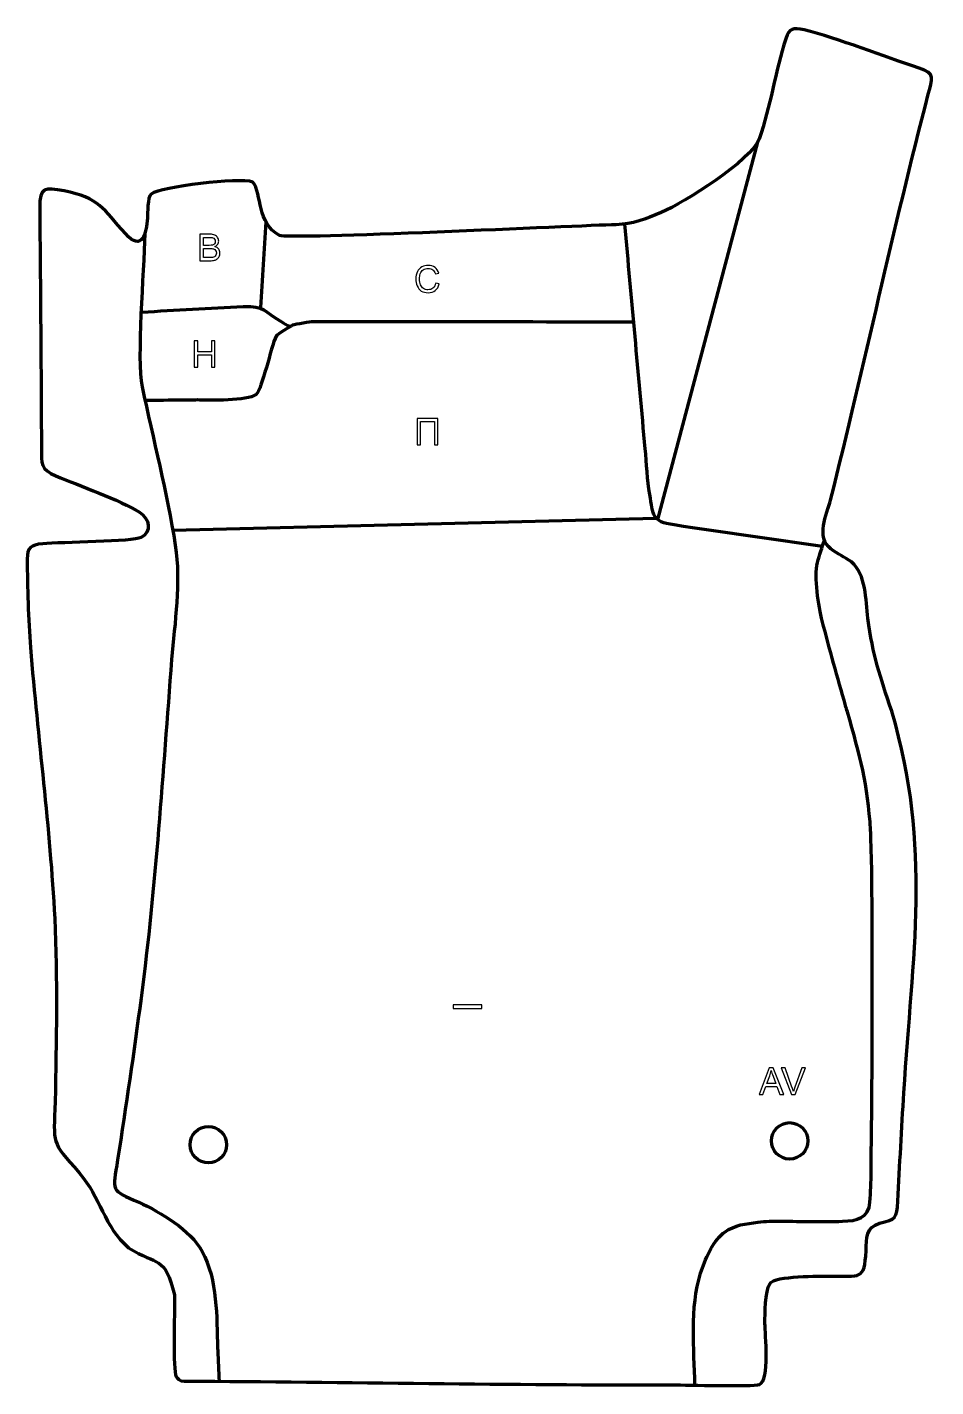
# Model space of a CAD drawing. Header units: millimetres. Extents: x -570 to 54, y -25 to 909.
import ezdxf

# ---------------------------------------------------------------- set-up
doc = ezdxf.new("R2010")
doc.units = ezdxf.units.MM
doc.header["$MEASUREMENT"] = 0
doc.layers.add('layer 2', color=7, linetype='Continuous')
doc.layers.add('layer 3', color=7, linetype='Continuous')

msp = doc.modelspace()

# ---------------------------------------------------------------- linework, layer by layer
at = {"layer": 'layer 2', "color": 142, "lineweight": 200}
for centre in [(-445.6774, 141.4498), (-46.6854, 144.0959)]:
    msp.add_ellipse(centre, major_axis=(0, 12.5), ratio=1, dxfattribs=at)
at = {"layer": 'layer 2', "color": 142, "lineweight": 158}
for points in [[(-137.2569, 570.8153), (-137.2569, 570.8153), (-68.6334, 829.9473), (-68.6334, 829.9473)], [(-406.1881, 775.1485), (-407.4612, 755.5562), (-408.7343, 735.9639), (-410.0074, 716.3716)], [(-470.1441, 563.4632), (-470.1441, 563.4632), (-138.2511, 571.6093), (-138.2511, 571.6093)]]:
    msp.add_open_spline(points, degree=3, dxfattribs=at)
for points, knots in [([(-489.3653, 766.9445), (-489.9067, 740.0424), (-495.2175, 681.4123), (-491.1339, 661.7637), (-491.1339, 661.7637), (-483.6963, 625.9745), (-473.9609, 589.0493), (-468.4401, 553.0541), (-468.4401, 553.0541), (-464.4745, 527.1983), (-468.8242, 500.3867), (-470.9347, 474.5055), (-470.9347, 474.5055), (-477.124, 396.4025), (-481.6234, 319.9482), (-491.922, 242.0979), (-491.922, 242.0979), (-496.8648, 204.7515), (-502.2929, 168.1874), (-508.0223, 130.9714), (-508.0223, 130.9714), (-511.3454, 109.385), (-513.3241, 110.3453), (-493.4556, 101.9934), (-493.4556, 101.9934), (-478.4952, 95.0862), (-458.2105, 83.1125), (-449.9008, 68.2038), (-449.9008, 68.2038), (-439.3543, 48.2611), (-440.0951, 23.5688), (-439.3531, 1.5862), (-439.3531, 1.5862), (-439.3531, 1.5862), (-439.2937, 0.0935), (-439.2937, 0.0935), (-439.2937, 0.0935), (-438.9996, -6.9402), (-438.7029, -13.9738), (-438.4018, -21.0072)], [0, 0, 0, 0, 0.09090909, 0.09090909, 0.09090909, 0.09090909, 0.18181818, 0.18181818, 0.18181818, 0.18181818, 0.27272727, 0.27272727, 0.27272727, 0.27272727, 0.36363636, 0.36363636, 0.36363636, 0.36363636, 0.45454545, 0.45454545, 0.45454545, 0.45454545, 0.54545455, 0.54545455, 0.54545455, 0.54545455, 0.63636364, 0.63636364, 0.63636364, 0.63636364, 0.72727273, 0.72727273, 0.72727273, 0.72727273, 0.81818182, 0.81818182, 0.81818182, 0.81818182, 1, 1, 1, 1]), ([(-24.1649, 552.1004), (-58.0742, 557.0913), (-92.1373, 561.8705), (-126.0067, 566.9825), (-126.0067, 566.9825), (-141.7206, 569.3543), (-140.0764, 573.6235), (-142.6922, 587.9196), (-142.6922, 587.9196), (-144.416, 597.3409), (-144.9643, 609.6062), (-145.8302, 619.2224), (-145.8302, 619.2224), (-150.4655, 670.6962), (-155.1502, 722.1663), (-159.8337, 773.6357)], [0, 0, 0, 0, 0.2, 0.2, 0.2, 0.2, 0.4, 0.4, 0.4, 0.4, 0.6, 0.6, 0.6, 0.6, 1, 1, 1, 1]), ([(-491.3205, 713.2165), (-468.1491, 714.4106), (-444.8798, 715.9555), (-421.7202, 716.9746), (-421.7202, 716.9746), (-406.7701, 717.6325), (-407.7943, 713.6896), (-395.8521, 706.6742), (-395.8521, 706.6742), (-393.7973, 705.4671), (-391.6978, 704.3196), (-389.6106, 703.1689)], [0, 0, 0, 0, 0.25, 0.25, 0.25, 0.25, 0.5, 0.5, 0.5, 0.5, 1, 1, 1, 1]), ([(-153.7153, 706.3131), (-153.7153, 706.3131), (-372.6547, 706.4696), (-373.9776, 706.4696), (-373.9776, 706.4696), (-375.3005, 706.4696), (-386.0161, 704.882), (-387.8682, 704.0883), (-387.8682, 704.0883), (-389.7203, 703.2946), (-398.1869, 698.0029), (-399.2453, 696.68), (-399.2453, 696.68), (-402.8526, 688.9805), (-408.8723, 660.0272), (-412.9675, 656.6385), (-412.9675, 656.6385), (-418.9466, 651.6909), (-444.7727, 652.8421), (-453.2495, 652.8078), (-453.2495, 652.8078), (-456.7327, 652.7937), (-460.2127, 652.771), (-463.6957, 652.7291), (-463.6957, 652.7291), (-472.1878, 652.6159), (-480.6798, 652.5028), (-489.1719, 652.3896)], [0, 0, 0, 0, 0.125, 0.125, 0.125, 0.125, 0.25, 0.25, 0.25, 0.25, 0.375, 0.375, 0.375, 0.375, 0.5, 0.5, 0.5, 0.5, 0.625, 0.625, 0.625, 0.625, 0.75, 0.75, 0.75, 0.75, 1, 1, 1, 1]), ([(-111.7643, -23.6651), (-112.1146, 1.3981), (-115.3604, 29.1682), (-107.7965, 53.2949), (-107.7965, 53.2949), (-104.8571, 62.6707), (-99.9275, 74.2335), (-92.2507, 80.6362), (-92.2507, 80.6362), (-92.2507, 80.6362), (-91.249, 81.4716), (-91.249, 81.4716), (-91.249, 81.4716), (-84.5041, 86.4094), (-76.5785, 87.2522), (-68.54, 88.2245), (-68.54, 88.2245), (-63.0882, 88.8489), (-57.8747, 89.0279), (-52.3945, 88.9751), (-52.3945, 88.9751), (-38.3526, 88.7544), (-24.4323, 88.4879), (-10.3844, 88.8841), (-10.3844, 88.8841), (-0.4514, 89.2087), (7.6191, 90.816), (8.4602, 102.0399), (8.4602, 102.0399), (9.4676, 115.4831), (9.234, 130.5467), (9.4355, 144.1656), (9.4355, 144.1656), (9.9325, 174.1433), (9.8755, 204.129), (9.9065, 234.11), (9.9065, 234.11), (9.9665, 272.9944), (10.2862, 313.0125), (9.1128, 351.8447), (9.1128, 351.8447), (9.0577, 353.6667), (8.9938, 355.4857), (8.8904, 357.3057), (8.8904, 357.3057), (6.8591, 389.1074), (1.7596, 408.4843), (-7.0891, 438.7314), (-7.0891, 438.7314), (-7.5081, 440.1639), (-7.9229, 441.597), (-8.3367, 443.0311), (-8.3367, 443.0311), (-13.8268, 462.35), (-19.2769, 481.6499), (-24.2968, 501.0987), (-24.2968, 501.0987), (-26.864, 511.1313), (-30.0809, 531.3332), (-27.6044, 541.1875), (-27.6044, 541.1875), (-26.3157, 546.3151), (-24.4159, 551.5129), (-22.7794, 556.5595)], [0, 0, 0, 0, 0.05882353, 0.05882353, 0.05882353, 0.05882353, 0.11764706, 0.11764706, 0.11764706, 0.11764706, 0.17647059, 0.17647059, 0.17647059, 0.17647059, 0.23529412, 0.23529412, 0.23529412, 0.23529412, 0.29411765, 0.29411765, 0.29411765, 0.29411765, 0.35294118, 0.35294118, 0.35294118, 0.35294118, 0.41176471, 0.41176471, 0.41176471, 0.41176471, 0.47058824, 0.47058824, 0.47058824, 0.47058824, 0.52941176, 0.52941176, 0.52941176, 0.52941176, 0.58823529, 0.58823529, 0.58823529, 0.58823529, 0.64705882, 0.64705882, 0.64705882, 0.64705882, 0.70588235, 0.70588235, 0.70588235, 0.70588235, 0.76470588, 0.76470588, 0.76470588, 0.76470588, 0.82352941, 0.82352941, 0.82352941, 0.82352941, 0.88235294, 0.88235294, 0.88235294, 0.88235294, 1, 1, 1, 1])]:
    msp.add_open_spline(points, degree=3, knots=knots, dxfattribs=at)
at = {"layer": 'layer 2', "color": 142}
for points, knots in [([(-451.4907, 748.4396), (-451.4907, 748.4396), (-451.4907, 766.626), (-451.4907, 766.626), (-451.4907, 766.626), (-451.4907, 766.626), (-444.6666, 766.626), (-444.6666, 766.626), (-444.6666, 766.626), (-443.278, 766.626), (-442.1647, 766.444), (-441.3222, 766.0757), (-441.3222, 766.0757), (-440.484, 765.7074), (-439.8279, 765.1401), (-439.3537, 764.3739), (-439.3537, 764.3739), (-438.8754, 763.6119), (-438.6383, 762.8118), (-438.6383, 761.9736), (-438.6383, 761.9736), (-438.6383, 761.1989), (-438.85, 760.4665), (-439.2691, 759.7807), (-439.2691, 759.7807), (-439.6882, 759.0949), (-440.3232, 758.5403), (-441.1741, 758.117), (-441.1741, 758.117), (-440.0734, 757.7953), (-439.2267, 757.2449), (-438.6383, 756.466), (-438.6383, 756.466), (-438.0456, 755.6913), (-437.7493, 754.7727), (-437.7493, 753.7143), (-437.7493, 753.7143), (-437.7493, 752.8592), (-437.9313, 752.0676), (-438.2912, 751.3352), (-438.2912, 751.3352), (-438.651, 750.6028), (-439.0955, 750.0398), (-439.6247, 749.6419), (-439.6247, 749.6419), (-440.1538, 749.2482), (-440.8185, 748.9476), (-441.6143, 748.7444), (-441.6143, 748.7444), (-442.4144, 748.5412), (-443.3923, 748.4396), (-444.5523, 748.4396), (-444.5523, 748.4396), (-444.5523, 748.4396), (-451.4907, 748.4396), (-451.4907, 748.4396)], [0, 0, 0, 0, 0.06666667, 0.06666667, 0.06666667, 0.06666667, 0.13333333, 0.13333333, 0.13333333, 0.13333333, 0.2, 0.2, 0.2, 0.2, 0.26666667, 0.26666667, 0.26666667, 0.26666667, 0.33333333, 0.33333333, 0.33333333, 0.33333333, 0.4, 0.4, 0.4, 0.4, 0.46666667, 0.46666667, 0.46666667, 0.46666667, 0.53333333, 0.53333333, 0.53333333, 0.53333333, 0.6, 0.6, 0.6, 0.6, 0.66666667, 0.66666667, 0.66666667, 0.66666667, 0.73333333, 0.73333333, 0.73333333, 0.73333333, 0.8, 0.8, 0.8, 0.8, 0.86666667, 0.86666667, 0.86666667, 0.86666667, 1, 1, 1, 1]), ([(-449.0777, 758.9806), (-449.0777, 758.9806), (-445.1449, 758.9806), (-445.1449, 758.9806), (-445.1449, 758.9806), (-444.0781, 758.9806), (-443.3119, 759.0526), (-442.8505, 759.1923), (-442.8505, 759.1923), (-442.2366, 759.3743), (-441.7752, 759.6791), (-441.4662, 760.1024), (-441.4662, 760.1024), (-441.1571, 760.5258), (-441.0005, 761.0549), (-441.0005, 761.6942), (-441.0005, 761.6942), (-441.0005, 762.2995), (-441.1444, 762.8329), (-441.4365, 763.2901), (-441.4365, 763.2901), (-441.7244, 763.7516), (-442.1393, 764.0691), (-442.6769, 764.2384), (-442.6769, 764.2384), (-443.2145, 764.4077), (-444.1374, 764.4924), (-445.4413, 764.4924), (-445.4413, 764.4924), (-445.4413, 764.4924), (-449.0777, 764.4924), (-449.0777, 764.4924), (-449.0777, 764.4924), (-449.0777, 764.4924), (-449.0777, 758.9806), (-449.0777, 758.9806)], [0, 0, 0, 0, 0.1, 0.1, 0.1, 0.1, 0.2, 0.2, 0.2, 0.2, 0.3, 0.3, 0.3, 0.3, 0.4, 0.4, 0.4, 0.4, 0.5, 0.5, 0.5, 0.5, 0.6, 0.6, 0.6, 0.6, 0.7, 0.7, 0.7, 0.7, 0.8, 0.8, 0.8, 0.8, 1, 1, 1, 1]), ([(-449.0777, 750.5732), (-449.0777, 750.5732), (-444.548, 750.5732), (-444.548, 750.5732), (-444.548, 750.5732), (-443.7691, 750.5732), (-443.223, 750.6028), (-442.9055, 750.6621), (-442.9055, 750.6621), (-442.3552, 750.7595), (-441.8895, 750.9246), (-441.517, 751.1574), (-441.517, 751.1574), (-441.1444, 751.3902), (-440.8396, 751.7289), (-440.5983, 752.1734), (-440.5983, 752.1734), (-440.357, 752.6179), (-440.2385, 753.1301), (-440.2385, 753.7101), (-440.2385, 753.7101), (-440.2385, 754.3917), (-440.4121, 754.9801), (-440.7634, 755.4839), (-440.7634, 755.4839), (-441.1106, 755.9876), (-441.5932, 756.339), (-442.2112, 756.5422), (-442.2112, 756.5422), (-442.8251, 756.7454), (-443.7141, 756.847), (-444.8698, 756.847), (-444.8698, 756.847), (-444.8698, 756.847), (-449.0777, 756.847), (-449.0777, 756.847), (-449.0777, 756.847), (-449.0777, 756.847), (-449.0777, 750.5732), (-449.0777, 750.5732)], [0, 0, 0, 0, 0.09090909, 0.09090909, 0.09090909, 0.09090909, 0.18181818, 0.18181818, 0.18181818, 0.18181818, 0.27272727, 0.27272727, 0.27272727, 0.27272727, 0.36363636, 0.36363636, 0.36363636, 0.36363636, 0.45454545, 0.45454545, 0.45454545, 0.45454545, 0.54545455, 0.54545455, 0.54545455, 0.54545455, 0.63636364, 0.63636364, 0.63636364, 0.63636364, 0.72727273, 0.72727273, 0.72727273, 0.72727273, 0.81818182, 0.81818182, 0.81818182, 0.81818182, 1, 1, 1, 1]), ([(-289.6491, 733.1236), (-289.6491, 733.1236), (-287.2361, 732.514), (-287.2361, 732.514), (-287.2361, 732.514), (-287.7399, 730.5371), (-288.6458, 729.0342), (-289.9539, 727.9971), (-289.9539, 727.9971), (-291.262, 726.9599), (-292.8622, 726.4392), (-294.7545, 726.4392), (-294.7545, 726.4392), (-296.7103, 726.4392), (-298.302, 726.8371), (-299.5297, 727.6372), (-299.5297, 727.6372), (-300.7574, 728.4331), (-301.6887, 729.5888), (-302.3279, 731.1001), (-302.3279, 731.1001), (-302.9672, 732.6156), (-303.2889, 734.237), (-303.2889, 735.9727), (-303.2889, 735.9727), (-303.2889, 737.865), (-302.9291, 739.516), (-302.2052, 740.9257), (-302.2052, 740.9257), (-301.4813, 742.3354), (-300.4526, 743.4064), (-299.1191, 744.1388), (-299.1191, 744.1388), (-297.7856, 744.8711), (-296.3166, 745.2352), (-294.7164, 745.2352), (-294.7164, 745.2352), (-292.8961, 745.2352), (-291.3678, 744.7738), (-290.1317, 743.8467), (-290.1317, 743.8467), (-288.8913, 742.9196), (-288.0277, 741.6199), (-287.5409, 739.9435), (-287.5409, 739.9435), (-287.5409, 739.9435), (-289.9031, 739.3847), (-289.9031, 739.3847), (-289.9031, 739.3847), (-290.3222, 740.7055), (-290.936, 741.6707), (-291.7361, 742.2719), (-291.7361, 742.2719), (-292.5362, 742.8772), (-293.5438, 743.1778), (-294.7587, 743.1778), (-294.7587, 743.1778), (-296.1515, 743.1778), (-297.3199, 742.8434), (-298.2555, 742.1745), (-298.2555, 742.1745), (-299.191, 741.5056), (-299.8514, 740.6039), (-300.2282, 739.4779), (-300.2282, 739.4779), (-300.6092, 738.3476), (-300.7997, 737.1834), (-300.7997, 735.9854), (-300.7997, 735.9854), (-300.7997, 734.4402), (-300.5753, 733.0898), (-300.1266, 731.9383), (-300.1266, 731.9383), (-299.6779, 730.7826), (-298.9794, 729.9232), (-298.0311, 729.3517), (-298.0311, 729.3517), (-297.0828, 728.7802), (-296.0584, 728.4966), (-294.9535, 728.4966), (-294.9535, 728.4966), (-293.6073, 728.4966), (-292.4727, 728.8861), (-291.5414, 729.6608), (-291.5414, 729.6608), (-290.6101, 730.4397), (-289.9793, 731.5912), (-289.6491, 733.1236)], [0, 0, 0, 0, 0.04347826, 0.04347826, 0.04347826, 0.04347826, 0.08695652, 0.08695652, 0.08695652, 0.08695652, 0.13043478, 0.13043478, 0.13043478, 0.13043478, 0.17391304, 0.17391304, 0.17391304, 0.17391304, 0.2173913, 0.2173913, 0.2173913, 0.2173913, 0.26086957, 0.26086957, 0.26086957, 0.26086957, 0.30434783, 0.30434783, 0.30434783, 0.30434783, 0.34782609, 0.34782609, 0.34782609, 0.34782609, 0.39130435, 0.39130435, 0.39130435, 0.39130435, 0.43478261, 0.43478261, 0.43478261, 0.43478261, 0.47826087, 0.47826087, 0.47826087, 0.47826087, 0.52173913, 0.52173913, 0.52173913, 0.52173913, 0.56521739, 0.56521739, 0.56521739, 0.56521739, 0.60869565, 0.60869565, 0.60869565, 0.60869565, 0.65217391, 0.65217391, 0.65217391, 0.65217391, 0.69565217, 0.69565217, 0.69565217, 0.69565217, 0.73913043, 0.73913043, 0.73913043, 0.73913043, 0.7826087, 0.7826087, 0.7826087, 0.7826087, 0.82608696, 0.82608696, 0.82608696, 0.82608696, 0.86956522, 0.86956522, 0.86956522, 0.86956522, 0.91304348, 0.91304348, 0.91304348, 0.91304348, 1, 1, 1, 1]), ([(-455.4361, 675.2822), (-455.4361, 675.2822), (-455.4361, 693.4686), (-455.4361, 693.4686), (-455.4361, 693.4686), (-455.4361, 693.4686), (-453.0231, 693.4686), (-453.0231, 693.4686), (-453.0231, 693.4686), (-453.0231, 693.4686), (-453.0231, 685.9756), (-453.0231, 685.9756), (-453.0231, 685.9756), (-453.0231, 685.9756), (-443.6251, 685.9756), (-443.6251, 685.9756), (-443.6251, 685.9756), (-443.6251, 685.9756), (-443.6251, 693.4686), (-443.6251, 693.4686), (-443.6251, 693.4686), (-443.6251, 693.4686), (-441.2121, 693.4686), (-441.2121, 693.4686), (-441.2121, 693.4686), (-441.2121, 693.4686), (-441.2121, 675.2822), (-441.2121, 675.2822), (-441.2121, 675.2822), (-441.2121, 675.2822), (-443.6251, 675.2822), (-443.6251, 675.2822), (-443.6251, 675.2822), (-443.6251, 675.2822), (-443.6251, 683.842), (-443.6251, 683.842), (-443.6251, 683.842), (-443.6251, 683.842), (-453.0231, 683.842), (-453.0231, 683.842), (-453.0231, 683.842), (-453.0231, 683.842), (-453.0231, 675.2822), (-453.0231, 675.2822), (-453.0231, 675.2822), (-453.0231, 675.2822), (-455.4361, 675.2822), (-455.4361, 675.2822)], [0, 0, 0, 0, 0.07692308, 0.07692308, 0.07692308, 0.07692308, 0.15384615, 0.15384615, 0.15384615, 0.15384615, 0.23076923, 0.23076923, 0.23076923, 0.23076923, 0.30769231, 0.30769231, 0.30769231, 0.30769231, 0.38461538, 0.38461538, 0.38461538, 0.38461538, 0.46153846, 0.46153846, 0.46153846, 0.46153846, 0.53846154, 0.53846154, 0.53846154, 0.53846154, 0.61538462, 0.61538462, 0.61538462, 0.61538462, 0.69230769, 0.69230769, 0.69230769, 0.69230769, 0.76923077, 0.76923077, 0.76923077, 0.76923077, 0.84615385, 0.84615385, 0.84615385, 0.84615385, 1, 1, 1, 1]), ([(-302.3999, 640.1554), (-302.3999, 640.1554), (-288.1251, 640.1554), (-288.1251, 640.1554), (-288.1251, 640.1554), (-288.1251, 640.1554), (-288.1251, 621.969), (-288.1251, 621.969), (-288.1251, 621.969), (-288.1251, 621.969), (-290.5381, 621.969), (-290.5381, 621.969), (-290.5381, 621.969), (-290.5381, 621.969), (-290.5381, 638.0218), (-290.5381, 638.0218), (-290.5381, 638.0218), (-290.5381, 638.0218), (-299.9869, 638.0218), (-299.9869, 638.0218), (-299.9869, 638.0218), (-299.9869, 638.0218), (-299.9869, 621.969), (-299.9869, 621.969), (-299.9869, 621.969), (-299.9869, 621.969), (-302.3999, 621.969), (-302.3999, 621.969), (-302.3999, 621.969), (-302.3999, 621.969), (-302.3999, 640.1554), (-302.3999, 640.1554)], [0, 0, 0, 0, 0.11111111, 0.11111111, 0.11111111, 0.11111111, 0.22222222, 0.22222222, 0.22222222, 0.22222222, 0.33333333, 0.33333333, 0.33333333, 0.33333333, 0.44444444, 0.44444444, 0.44444444, 0.44444444, 0.55555556, 0.55555556, 0.55555556, 0.55555556, 0.66666667, 0.66666667, 0.66666667, 0.66666667, 0.77777778, 0.77777778, 0.77777778, 0.77777778, 1, 1, 1, 1]), ([(-277.6663, 234.9183), (-277.6663, 234.9183), (-277.6663, 237.4231), (-277.6663, 237.4231), (-277.6663, 237.4231), (-277.6663, 237.4231), (-258.0871, 237.4231), (-258.0871, 237.4231), (-258.0871, 237.4231), (-258.0871, 237.4231), (-258.0871, 234.9183), (-258.0871, 234.9183), (-258.0871, 234.9183), (-258.0871, 234.9183), (-277.6663, 234.9183), (-277.6663, 234.9183)], [0, 0, 0, 0, 0.2, 0.2, 0.2, 0.2, 0.4, 0.4, 0.4, 0.4, 0.6, 0.6, 0.6, 0.6, 1, 1, 1, 1]), ([(-67.626, 176.0132), (-67.626, 176.0132), (-60.6495, 194.1996), (-60.6495, 194.1996), (-60.6495, 194.1996), (-60.6495, 194.1996), (-58.0036, 194.1996), (-58.0036, 194.1996), (-58.0036, 194.1996), (-58.0036, 194.1996), (-50.5995, 176.0132), (-50.5995, 176.0132), (-50.5995, 176.0132), (-50.5995, 176.0132), (-53.3385, 176.0132), (-53.3385, 176.0132), (-53.3385, 176.0132), (-53.3385, 176.0132), (-55.4425, 181.525), (-55.4425, 181.525), (-55.4425, 181.525), (-55.4425, 181.525), (-63.1006, 181.525), (-63.1006, 181.525), (-63.1006, 181.525), (-63.1006, 181.525), (-65.0733, 176.0132), (-65.0733, 176.0132), (-65.0733, 176.0132), (-65.0733, 176.0132), (-67.626, 176.0132), (-67.626, 176.0132)], [0, 0, 0, 0, 0.11111111, 0.11111111, 0.11111111, 0.11111111, 0.22222222, 0.22222222, 0.22222222, 0.22222222, 0.33333333, 0.33333333, 0.33333333, 0.33333333, 0.44444444, 0.44444444, 0.44444444, 0.44444444, 0.55555556, 0.55555556, 0.55555556, 0.55555556, 0.66666667, 0.66666667, 0.66666667, 0.66666667, 0.77777778, 0.77777778, 0.77777778, 0.77777778, 1, 1, 1, 1]), ([(-62.3936, 183.4808), (-62.3936, 183.4808), (-56.196, 183.4808), (-56.196, 183.4808), (-56.196, 183.4808), (-56.196, 183.4808), (-58.0925, 188.5227), (-58.0925, 188.5227), (-58.0925, 188.5227), (-58.664, 190.0552), (-59.0958, 191.3209), (-59.3964, 192.32), (-59.3964, 192.32), (-59.6462, 191.1347), (-59.9806, 189.9705), (-60.3997, 188.819), (-60.3997, 188.819), (-60.3997, 188.819), (-62.3936, 183.4808), (-62.3936, 183.4808)], [0, 0, 0, 0, 0.16666667, 0.16666667, 0.16666667, 0.16666667, 0.33333333, 0.33333333, 0.33333333, 0.33333333, 0.5, 0.5, 0.5, 0.5, 0.66666667, 0.66666667, 0.66666667, 0.66666667, 1, 1, 1, 1]), ([(-45.3925, 176.0132), (-45.3925, 176.0132), (-52.4198, 194.1996), (-52.4198, 194.1996), (-52.4198, 194.1996), (-52.4198, 194.1996), (-49.8121, 194.1996), (-49.8121, 194.1996), (-49.8121, 194.1996), (-49.8121, 194.1996), (-45.0877, 180.9831), (-45.0877, 180.9831), (-45.0877, 180.9831), (-44.7109, 179.9248), (-44.3892, 178.9342), (-44.1352, 178.0071), (-44.1352, 178.0071), (-43.8558, 179.0019), (-43.5298, 179.9925), (-43.1573, 180.9831), (-43.1573, 180.9831), (-43.1573, 180.9831), (-38.2551, 194.1996), (-38.2551, 194.1996), (-38.2551, 194.1996), (-38.2551, 194.1996), (-35.7998, 194.1996), (-35.7998, 194.1996), (-35.7998, 194.1996), (-35.7998, 194.1996), (-42.8906, 176.0132), (-42.8906, 176.0132), (-42.8906, 176.0132), (-42.8906, 176.0132), (-45.3925, 176.0132), (-45.3925, 176.0132)], [0, 0, 0, 0, 0.1, 0.1, 0.1, 0.1, 0.2, 0.2, 0.2, 0.2, 0.3, 0.3, 0.3, 0.3, 0.4, 0.4, 0.4, 0.4, 0.5, 0.5, 0.5, 0.5, 0.6, 0.6, 0.6, 0.6, 0.7, 0.7, 0.7, 0.7, 0.8, 0.8, 0.8, 0.8, 1, 1, 1, 1])]:
    msp.add_open_spline(points, degree=3, knots=knots, dxfattribs=at)
at = {"layer": 'layer 3', "color": 242, "lineweight": 158}
msp.add_open_spline([(-166.0964, 773.1706), (-153.9737, 773.4802), (-145.9255, 776.873), (-134.8483, 781.5134), (-134.8483, 781.5134), (-119.1073, 788.3193), (-73.2979, 817.1838), (-67.6904, 831.9288), (-67.6904, 831.9288), (-59.7148, 854.1475), (-56.6103, 878.7254), (-49.3054, 900.902), (-49.3054, 900.902), (-46.9505, 908.0513), (-44.4805, 908.7895), (-36.7448, 906.8983), (-36.7448, 906.8983), (-13.3245, 901.1724), (17.9652, 888.391), (42.2634, 880.7639), (42.2634, 880.7639), (53.6377, 877.1878), (51.26, 873.1862), (48.4804, 862.8134), (48.4804, 862.8134), (24.5053, 770.2035), (4.5534, 676.818), (-18.5637, 584.0952), (-18.5637, 584.0952), (-21.5784, 574.1136), (-28.6229, 558.5805), (-18.3928, 550.5444), (-18.3928, 550.5444), (-13.3515, 546.8903), (-9.0237, 544.8577), (-4.2917, 541.6733), (-4.2917, 541.6733), (5.9556, 533.0059), (5.5125, 515.6624), (7.0657, 502.9505), (7.0657, 502.9505), (10.4697, 477.1489), (15.3477, 463.324), (23.3992, 439.0962), (23.3992, 439.0962), (51.1151, 345.528), (37.5632, 271.4868), (31.6996, 177.1518), (31.6996, 177.1518), (30.1633, 152.3349), (28.9261, 127.5244), (27.5426, 102.7024), (27.5426, 102.7024), (26.7962, 90.1975), (26.2451, 90.6639), (15.0223, 87.4898), (15.0223, 87.4898), (5.6221, 84.8312), (6.1259, 77.4185), (5.7748, 68.6644), (5.7748, 68.6644), (4.6715, 47.6197), (1.698, 51.8074), (-18.4759, 51.1755), (-18.4759, 51.1755), (-25.8516, 51.0198), (-56.7776, 51.8066), (-60.3656, 46.0127), (-60.3656, 46.0127), (-63.5147, 40.9273), (-63.6933, 25.1488), (-63.6315, 18.7256), (-63.6315, 18.7256), (-63.5608, 11.3776), (-60.1225, -20.6313), (-67.4776, -23.1785), (-67.4776, -23.1785), (-72.1202, -24.7863), (-117.6569, -23.4263), (-126.4902, -23.4457), (-126.4902, -23.4457), (-238.4775, -23.6924), (-350.4021, -21.3763), (-462.3702, -20.8734), (-462.3702, -20.8734), (-465.1703, -20.8628), (-467.1521, -19.1319), (-468.0024, -17.4612), (-468.0024, -17.4612), (-470.0259, -13.4857), (-468.858, 26.1071), (-468.9531, 36.7803), (-468.9531, 36.7803), (-468.9531, 36.7803), (-468.9663, 38.2653), (-468.9663, 38.2653), (-468.9663, 38.2653), (-475.8901, 66.0965), (-480.054, 57.7545), (-500.5859, 70.7001), (-500.5859, 70.7001), (-517.5608, 85.4105), (-519.6982, 105.3571), (-534.1992, 121.9362), (-534.1992, 121.9362), (-554.2981, 144.9154), (-551.6805, 140.8787), (-550.9245, 171.0486), (-550.9245, 171.0486), (-550.0349, 212.2397), (-549.3594, 255.6693), (-551.2176, 296.762), (-551.2176, 296.762), (-554.4233, 359.2909), (-562.797, 420.6248), (-567.8624, 482.8313), (-567.8624, 482.8313), (-569.2679, 502.2932), (-570.0309, 524.1571), (-570.0673, 543.6551), (-570.0673, 543.6551), (-570.0818, 551.3751), (-567.6589, 553.2997), (-559.3854, 554.0443), (-559.3854, 554.0443), (-546.8452, 555.1727), (-497.2362, 555.5625), (-491.8286, 558.3615), (-491.8286, 558.3615), (-484.4694, 562.1707), (-485.9923, 571.3958), (-492.9406, 575.7299), (-492.9406, 575.7299), (-506.5494, 584.2186), (-534.2661, 594.0074), (-550.3898, 600.7431), (-550.3898, 600.7431), (-561.1246, 605.2275), (-560.2839, 608.9112), (-560.3106, 619.9267), (-560.3106, 619.9267), (-560.5394, 674.7725), (-561.0523, 729.9327), (-561.4819, 784.8047), (-561.4819, 784.8047), (-561.593, 798.9857), (-558.1018, 798.7915), (-544.8111, 796.3375), (-544.8111, 796.3375), (-520.6098, 791.6983), (-518.1457, 784.2746), (-502.4871, 766.8991), (-502.4871, 766.8991), (-491.1272, 754.2937), (-488.1548, 767.4026), (-487.5925, 777.6427), (-487.5925, 777.6427), (-487.4138, 780.8966), (-487.6156, 792.2407), (-485.0023, 794.2176), (-485.0023, 794.2176), (-478.2606, 799.3175), (-424.8876, 805.6512), (-415.1725, 802.4736), (-415.1725, 802.4736), (-408.8985, 794.2925), (-412.3356, 773.8258), (-396.971, 765.8656), (-396.971, 765.8656), (-390.7353, 762.6349), (-191.3613, 772.5254), (-166.0964, 773.1706)], degree=3, knots=[0, 0, 0, 0, 0.02272727, 0.02272727, 0.02272727, 0.02272727, 0.04545455, 0.04545455, 0.04545455, 0.04545455, 0.06818182, 0.06818182, 0.06818182, 0.06818182, 0.09090909, 0.09090909, 0.09090909, 0.09090909, 0.11363636, 0.11363636, 0.11363636, 0.11363636, 0.13636364, 0.13636364, 0.13636364, 0.13636364, 0.15909091, 0.15909091, 0.15909091, 0.15909091, 0.18181818, 0.18181818, 0.18181818, 0.18181818, 0.20454545, 0.20454545, 0.20454545, 0.20454545, 0.22727273, 0.22727273, 0.22727273, 0.22727273, 0.25, 0.25, 0.25, 0.25, 0.27272727, 0.27272727, 0.27272727, 0.27272727, 0.29545455, 0.29545455, 0.29545455, 0.29545455, 0.31818182, 0.31818182, 0.31818182, 0.31818182, 0.34090909, 0.34090909, 0.34090909, 0.34090909, 0.36363636, 0.36363636, 0.36363636, 0.36363636, 0.38636364, 0.38636364, 0.38636364, 0.38636364, 0.40909091, 0.40909091, 0.40909091, 0.40909091, 0.43181818, 0.43181818, 0.43181818, 0.43181818, 0.45454545, 0.45454545, 0.45454545, 0.45454545, 0.47727273, 0.47727273, 0.47727273, 0.47727273, 0.5, 0.5, 0.5, 0.5, 0.52272727, 0.52272727, 0.52272727, 0.52272727, 0.54545455, 0.54545455, 0.54545455, 0.54545455, 0.56818182, 0.56818182, 0.56818182, 0.56818182, 0.59090909, 0.59090909, 0.59090909, 0.59090909, 0.61363636, 0.61363636, 0.61363636, 0.61363636, 0.63636364, 0.63636364, 0.63636364, 0.63636364, 0.65909091, 0.65909091, 0.65909091, 0.65909091, 0.68181818, 0.68181818, 0.68181818, 0.68181818, 0.70454545, 0.70454545, 0.70454545, 0.70454545, 0.72727273, 0.72727273, 0.72727273, 0.72727273, 0.75, 0.75, 0.75, 0.75, 0.77272727, 0.77272727, 0.77272727, 0.77272727, 0.79545455, 0.79545455, 0.79545455, 0.79545455, 0.81818182, 0.81818182, 0.81818182, 0.81818182, 0.84090909, 0.84090909, 0.84090909, 0.84090909, 0.86363636, 0.86363636, 0.86363636, 0.86363636, 0.88636364, 0.88636364, 0.88636364, 0.88636364, 0.90909091, 0.90909091, 0.90909091, 0.90909091, 0.93181818, 0.93181818, 0.93181818, 0.93181818, 0.95454545, 0.95454545, 0.95454545, 0.95454545, 1, 1, 1, 1], dxfattribs=at)

doc.saveas('drawing.dxf')
